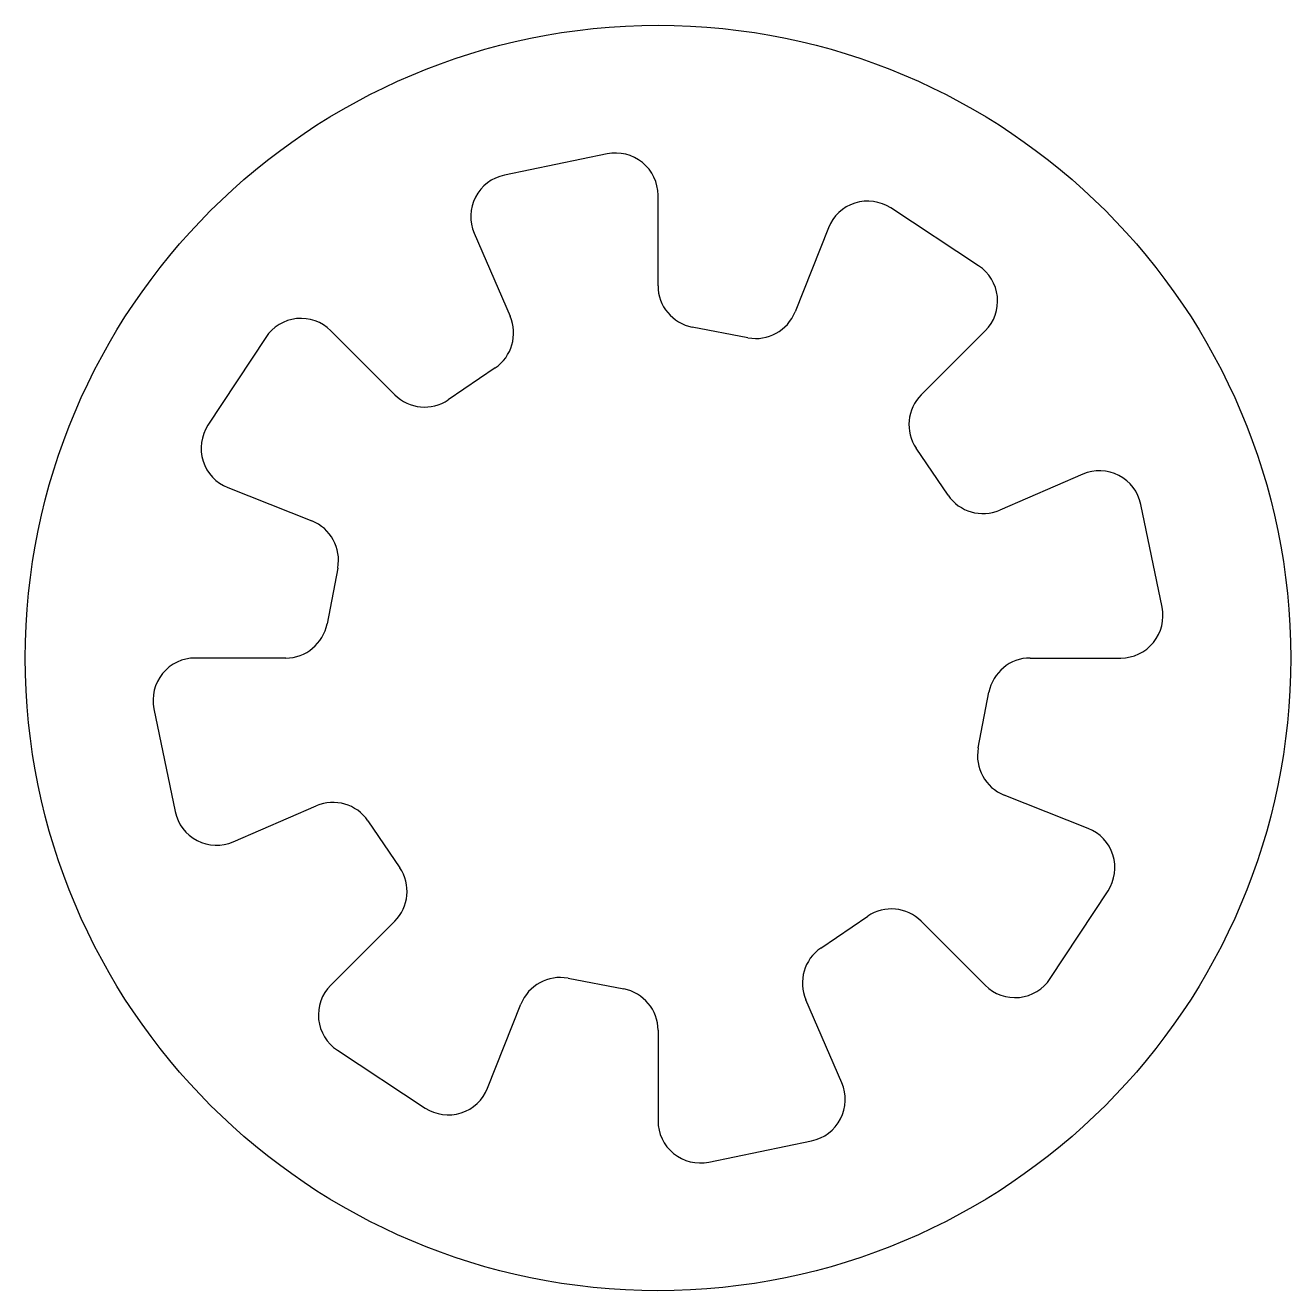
# Model space of a CAD drawing. Header units: metres. Extents: x -15 to 15, y -15 to 15.
import ezdxf

# ---------------------------------------------------------------- set-up
doc = ezdxf.new("R2010")
doc.units = ezdxf.units.M

msp = doc.modelspace()

# ---------------------------------------------------------------- linework, layer by layer
at = {"layer": 'PARAMETRIX'}
for p, q in [((-1.2028, 11.9509), (-3.6424, 11.4457)), ((0, 8.8273), (0, 10.9717)), ((7.6001, 9.3011), (5.5177, 10.6689)), ((4.0389, 10.2012), (3.2495, 8.2074)), ((-4.3574, 10.0693), (-3.5057, 8.1013)), ((2.1324, 7.5932), (0.8126, 7.845)), ((-9.3011, 7.6001), (-10.6689, 5.5177)), ((-6.2418, 6.2418), (-7.7582, 7.7582)), ((6.2418, 6.2418), (7.7582, 7.7582)), ((-3.8614, 6.877), (-4.9726, 6.1219)), ((6.877, 3.8614), (6.1219, 4.9726)), ((10.0693, 4.3574), (8.1013, 3.5057)), ((-10.2012, 4.0389), (-8.2074, 3.2495)), ((11.9509, 1.2028), (11.4457, 3.6424)), ((-7.5932, 2.1324), (-7.845, 0.8126)), ((-8.8273, 0), (-10.9717, 0)), ((8.8273, 0), (10.9717, 0)), ((7.5932, -2.1324), (7.845, -0.8126)), ((-11.9509, -1.2028), (-11.4457, -3.6424)), ((10.2012, -4.0389), (8.2074, -3.2495)), ((-10.0693, -4.3574), (-8.1013, -3.5057)), ((-6.877, -3.8614), (-6.1219, -4.9726)), ((9.3011, -7.6001), (10.6689, -5.5177)), ((-6.2418, -6.2418), (-7.7582, -7.7582)), ((3.8614, -6.877), (4.9726, -6.1219)), ((6.2418, -6.2418), (7.7582, -7.7582)), ((-2.1324, -7.5932), (-0.8126, -7.845)), ((-4.0389, -10.2012), (-3.2495, -8.2074)), ((4.3574, -10.0693), (3.5057, -8.1013)), ((0, -8.8273), (0, -10.9717)), ((-7.6001, -9.3011), (-5.5177, -10.6689)), ((1.2028, -11.9509), (3.6424, -11.4457))]:
    msp.add_line(p, q, dxfattribs=at)
msp.add_circle((0, 0), 15, dxfattribs=at)
for centre, start, end in [((-1, 10.9717), 0, 101.7), ((-3.4396, 10.4665), 101.7, 203.4), ((4.9687, 9.8331), 56.7, 158.4), ((7.0511, 8.4653), 315, 56.7), ((1, 8.8273), 180, 259.2), ((-4.4235, 7.7041), 304.2, 23.4), ((2.3198, 8.5755), 259.2, 338.4), ((-8.4653, 7.0511), 45, 146.7), ((-5.5347, 6.9489), 225, 304.2), ((6.9489, 5.5347), 135, 214.2), ((-9.8331, 4.9687), 146.7, 248.4), ((10.4665, 3.4396), 11.7, 113.4), ((7.7041, 4.4235), 214.2, 293.4), ((-8.5755, 2.3198), 349.2, 68.4), ((10.9717, 1), 270, 11.7), ((-8.8273, 1), 270, 349.2), ((-10.9717, -1), 90, 191.7), ((8.8273, -1), 90, 169.2), ((8.5755, -2.3198), 169.2, 248.4), ((-7.7041, -4.4235), 34.2, 113.4), ((-10.4665, -3.4396), 191.7, 293.4), ((9.8331, -4.9687), 326.7, 68.4), ((-6.9489, -5.5347), 315, 34.2), ((5.5347, -6.9489), 45, 124.2), ((4.4235, -7.7041), 124.2, 203.4), ((-7.0511, -8.4653), 135, 236.7), ((-2.3198, -8.5755), 79.2, 158.4), ((8.4653, -7.0511), 225, 326.7), ((-1, -8.8273), 0, 79.2), ((3.4396, -10.4665), 281.7, 23.4), ((-4.9687, -9.8331), 236.7, 338.4), ((1, -10.9717), 180, 281.7)]:
    msp.add_arc(centre, 1, start, end, dxfattribs=at)

doc.saveas('drawing.dxf')
